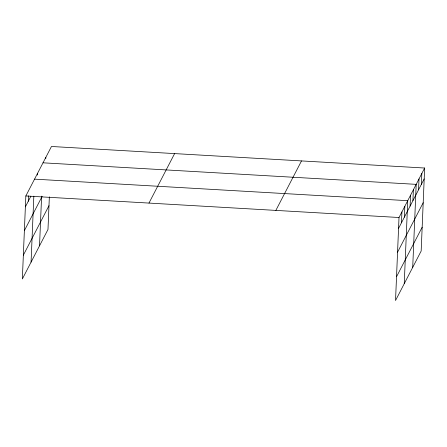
<?xml version="1.0" encoding="UTF-8"?>
<svg xmlns="http://www.w3.org/2000/svg" width="447" height="447" viewBox="0 0 447 447"><rect width="100%" height="100%" fill="white"/><g stroke="black" fill="none" stroke-linecap="round" stroke-linejoin="round"><path stroke-width="0.67" d="M424.65 168.027L399.015 217.51L395.534 300.513L421.169 251.03L424.65 168.027L51.466 146.487L25.831 195.97L22.35 278.973L47.985 229.49L49.354 196.836M28.278 201.245L28.507 195.803M31.066 262.149L33.832 196.149M37.308 175.062L37.364 173.704M39.526 245.822L41.61 196.138M45.767 158.735L45.823 157.372M401.462 222.785L401.92 211.9M404.367 217.175L404.826 206.296M404.25 283.689L407.731 200.686L34.548 179.146M410.095 206.123L410.553 195.244M412.916 200.681L413.369 189.802M412.71 267.362L416.191 184.354L43.007 162.814M418.554 189.796L419.012 178.912M421.376 184.354L421.828 173.47M25.373 206.849L30.893 196.194M24.373 230.652L42.18 196.289M23.35 255.17L48.986 205.693M148.98 203.078L174.615 153.595M275.86 210.403L301.502 160.92M398.556 228.389L424.192 178.912M397.562 252.192L423.197 202.709M396.534 276.715L422.169 227.232M25.831 195.97L399.015 217.51"/></g></svg>
